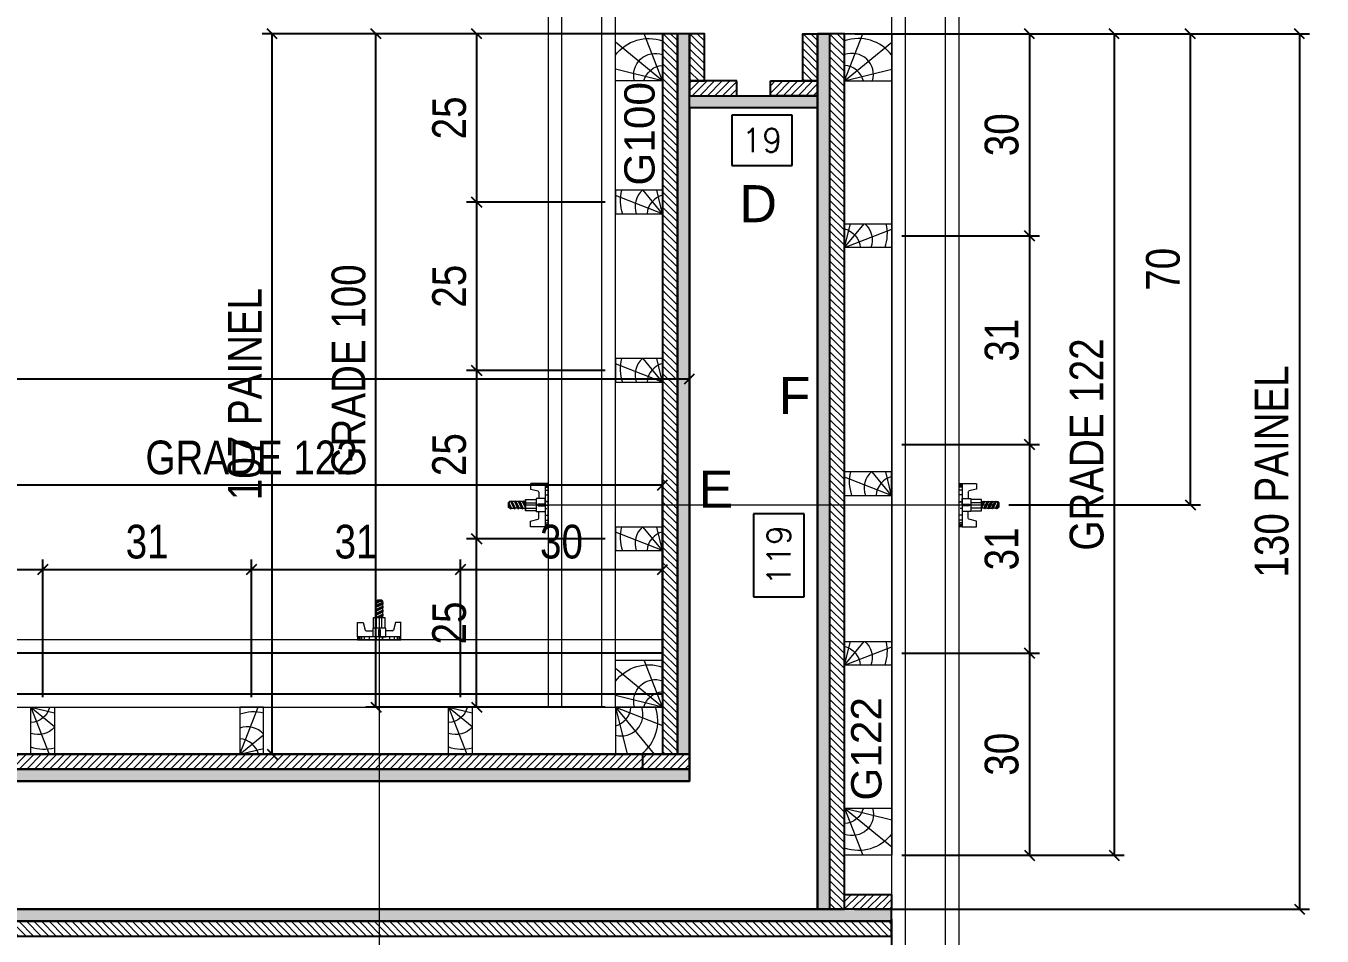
# Model space of a CAD drawing. Extents: x 28748 to 35002, y 14885 to 43501.
# Drawn here: x 34345.4 to 34730.2, y 29201.2 to 29471.5 of the extents above; entities that cross this region are included whole.
import ezdxf
from ezdxf.enums import TextEntityAlignment as Align

# ---------------------------------------------------------------- set-up
doc = ezdxf.new("R2010")
doc.units = 0
for name, color, linetype, lineweight in [('CONCRETO', 251, 'Continuous', 25), ('Hachura', 251, 'Continuous', 9), ('Madeira', 126, 'Continuous', 18), ('Perfil Metálico', 224, 'Continuous', 18), ('Texto Seção', 7, 'Continuous', 15)]:
    doc.layers.add(name, color=color, linetype=linetype, lineweight=lineweight)
for name, color, linetype in [('COTA', 241, 'Continuous'), ('MEIO_PONT', 93, 'Continuous'), ('Painéis', 200, 'Continuous'), ('SARRAFO', 251, 'Continuous'), ('TEXTO_GERAL', 7, 'Continuous')]:
    doc.layers.add(name, color=color, linetype=linetype)
doc.styles.add('ARIAL', font='arial.ttf')
doc.styles.add('COTA TECNICA 2X', font='techl___.ttf', dxfattribs={"height": 10})
doc.styles.add('ROMANS', font='romans.shx')
doc.styles.add('SANSSERIF', font='sas_____.pfb')
doc.dimstyles.new('Cota Seção interna', dxfattribs={"dimtxt": 7, "dimasz": 6, "dimexe": 0.18, "dimexo": 2, "dimgap": -4, "dimtad": 3, "dimdec": 1, "dimlfac": 0.5, "dimzin": 12, "dimdsep": 46, "dimtxsty": 'ROMANS', "dimblk": 'ARCHTICK', "dimcen": 0.09, "dimse1": 1, "dimse2": 1, "dimsd1": 1, "dimsd2": 1, "dimclrd": 180, "dimclre": 5, "dimclrt": 1, "dimadec": 0, "dimazin": 3, "dimtfac": 1, "dimtdec": 1, "dimtofl": 0, "dimtmove": 0, "dimatfit": 3, "dimldrblk": 'ARCHTICK', "dimfxl": 1, "dimtolj": 1, "dimtzin": 0, "dimarcsym": 0})
doc.dimstyles.new('SECAO PILAR', dxfattribs={"dimtxt": 10, "dimasz": 3, "dimexe": 3, "dimexo": 3, "dimgap": 3, "dimtad": 1, "dimdec": 1, "dimlfac": 0.5, "dimzin": 12, "dimdsep": 46, "dimtxsty": 'COTA TECNICA 2X', "dimblk1": 'OBLIQUE', "dimblk2": 'OBLIQUE', "dimsah": 1, "dimcen": 0.9, "dimclrd": 256, "dimclre": 256, "dimclrt": 256, "dimadec": 1, "dimazin": 3, "dimtfac": 1, "dimtdec": 1, "dimtmove": 0, "dimatfit": 3, "dimfxl": 1, "dimtolj": 1, "dimtzin": 12, "dimarcsym": 0})
pattern_1 = [(315, (58114.6345, 20020.7115), (1.12253202, 1.12253202), [])]
pattern_2 = [(45, (44356.7782, 52054.4715), (-1.12253202, 1.12253202), [])]
pattern_3 = [(315, (58122.6345, 20049.7115), (1.12253202, 1.12253202), [])]

# ---------------------------------------------------------------- blocks, each defined once
blk = doc.blocks.new('*D998')
at = {"layer": 'COTA', "color": 180, "lineweight": -2, "transparency": 16777216}
for p, q in [((34572.93, 29445.05), (34554.93, 29445.05)), ((34554.93, 29445.05), (34554.93, 29430.05)), ((34572.93, 29430.05), (34572.93, 29445.05)), ((34554.93, 29430.05), (34572.93, 29430.05))]:
    blk.add_line(p, q, dxfattribs=at)
at = {"layer": 'Defpoints', "color": 0, "transparency": 16777216}
for p in [(34542.41, 29447.19), (34580.41, 29447.19), (34580.41, 29426.05)]:
    blk.add_point(p, dxfattribs=at)
at = {"layer": 'COTA', "color": 1, "transparency": 16777216, "insert": (34563.93, 29437.55), "char_height": 7, "attachment_point": 5, "style": 'ROMANS'}
blk.add_mtext('\\A1;19', dxfattribs=at)
blk = doc.blocks.new('_ArchTick')
at = {"color": 0, "linetype": 'ByBlock', "const_width": 0.15}
blk.add_lwpolyline([(-0.5, -0.5), (0.5, 0.5)], dxfattribs=at)
blk = doc.blocks.new('*D1829')
at = {"layer": 'COTA', "color": 180, "lineweight": -2, "transparency": 16777216}
for p, q in [((34255.41, 29243.36), (34229.41, 29243.36)), ((34229.41, 29243.36), (34229.41, 29228.36)), ((34255.41, 29228.36), (34255.41, 29243.36)), ((34229.41, 29228.36), (34255.41, 29228.36))]:
    blk.add_line(p, q, dxfattribs=at)
at = {"layer": 'Defpoints', "color": 0, "transparency": 16777216}
for p in [(33904.41, 29224.36), (33904.41, 29209.19), (34580.41, 29209.19)]:
    blk.add_point(p, dxfattribs=at)
at = {"layer": 'COTA', "color": 1, "transparency": 16777216, "insert": (34242.41, 29235.86), "char_height": 7, "attachment_point": 5, "style": 'ROMANS'}
blk.add_mtext('\\A1;338', dxfattribs=at)
blk = doc.blocks.new('_Oblique')
at = {"color": 0, "linetype": 'ByBlock', "lineweight": -2}
blk.add_line((-0.5, -0.5), (0.5, 0.5), dxfattribs=at)
blk = doc.blocks.new('*D1830')
at = {"layer": 'COTA', "lineweight": -2, "transparency": 16777216}
for p, q in [((33882.41, 29258.19), (33882.41, 29369.68)), ((34542.41, 29258.19), (34542.41, 29369.68)), ((33882.41, 29366.68), (34542.41, 29366.68))]:
    blk.add_line(p, q, dxfattribs=at)
at = {"layer": 'Defpoints', "color": 0, "transparency": 16777216}
for p in [(34542.41, 29366.68), (33882.41, 29255.19), (34542.41, 29255.19)]:
    blk.add_point(p, dxfattribs=at)
at = {"layer": 'COTA', "lineweight": -2, "transparency": 16777216, "xscale": 3, "yscale": 3, "zscale": 3, "rotation": 180}
blk.add_blockref('_Oblique', (33882.41, 29366.68), dxfattribs=at)
at = {"layer": 'COTA', "lineweight": -2, "transparency": 16777216, "xscale": 3, "yscale": 3, "zscale": 3}
blk.add_blockref('_Oblique', (34542.41, 29366.68), dxfattribs=at)
at = {"layer": 'COTA', "transparency": 16777216, "insert": (34131.41, 29374.9), "char_height": 10, "attachment_point": 5, "style": 'COTA TECNICA 2X'}
blk.add_mtext('\\A1;330 PAINEL', dxfattribs=at)
blk = doc.blocks.new('*D1831')
at = {"layer": 'COTA', "lineweight": -2, "transparency": 16777216}
for p, q in [((34591.46, 29469.19), (34726.49, 29469.19)), ((34723.49, 29469.19), (34723.49, 29209.19)), ((34591.41, 29209.19), (34726.49, 29209.19))]:
    blk.add_line(p, q, dxfattribs=at)
at = {"layer": 'Defpoints', "color": 0, "transparency": 16777216}
for p in [(34588.46, 29469.19), (34588.41, 29209.19), (34723.49, 29209.19)]:
    blk.add_point(p, dxfattribs=at)
at = {"layer": 'COTA', "lineweight": -2, "transparency": 16777216, "xscale": 3, "yscale": 3, "zscale": 3}
for p, rotation in [((34723.49, 29469.19), 90), ((34723.49, 29209.19), 270)]:
    blk.add_blockref('_Oblique', p, dxfattribs=dict(at, rotation=rotation))
at = {"layer": 'COTA', "transparency": 16777216, "insert": (34715.27, 29339.19), "char_height": 10, "attachment_point": 5, "rotation": 90, "style": 'COTA TECNICA 2X'}
blk.add_mtext('\\A1;130 PAINEL', dxfattribs=at)
blk = doc.blocks.new('*D1832')
at = {"layer": 'COTA', "lineweight": -2, "transparency": 16777216}
for p, q in [((34539.41, 29469.19), (34415.54, 29469.19)), ((34418.54, 29255.19), (34418.54, 29469.19)), ((34539.41, 29255.19), (34415.54, 29255.19))]:
    blk.add_line(p, q, dxfattribs=at)
at = {"layer": 'Defpoints', "color": 0, "transparency": 16777216}
for p in [(34418.54, 29469.19), (34542.41, 29469.19), (34542.41, 29255.19)]:
    blk.add_point(p, dxfattribs=at)
at = {"layer": 'COTA', "lineweight": -2, "transparency": 16777216, "xscale": 3, "yscale": 3, "zscale": 3}
for p, rotation in [((34418.54, 29469.19), 90), ((34418.54, 29255.19), 270)]:
    blk.add_blockref('_Oblique', p, dxfattribs=dict(at, rotation=rotation))
at = {"layer": 'COTA', "transparency": 16777216, "insert": (34410.44, 29362.19), "char_height": 10, "attachment_point": 5, "rotation": 90, "style": 'COTA TECNICA 2X'}
blk.add_mtext('\\A1;107 PAINEL', dxfattribs=at)
blk = doc.blocks.new('PONTALETE')
at = {"layer": 'Madeira'}
for q in [(2.71, 7), (7, 5.76), (7, 1.74)]:
    blk.add_line((0, 0), q, dxfattribs=at)
blk.add_lwpolyline([(0, 0), (7, 0), (7, 7), (0, 7)], close=True, dxfattribs=at)
for centre, radius, start, end in [((2.04, 0.06), 6.23, 37.2818, 109.0913), ((1.09, 0.9), 3.19, 343.603, 109.9847), ((-0.21, -0.78), 3.09, 14.6322, 86.0383)]:
    blk.add_arc(centre, radius, start, end, dxfattribs=at)
blk = doc.blocks.new('MEIO PONTALETE')
at = {"layer": 'Madeira'}
for q in [(2.71, 7), (3.5, 2.88), (3.5, 0.87)]:
    blk.add_line((0, 0), q, dxfattribs=at)
blk.add_lwpolyline([(0, 0), (3.5, 0), (3.5, 7), (0, 7)], close=True, dxfattribs=at)
for centre, radius, start, end in [((2.04, 0.06), 6.23, 76.4499, 109.0913), ((1.09, 0.9), 3.19, 40.9063, 109.9847), ((-0.21, -0.78), 3.09, 14.6322, 86.0383)]:
    blk.add_arc(centre, radius, start, end, dxfattribs=at)
blk = doc.blocks.new('*D999')
at = {"layer": 'COTA', "lineweight": -2, "transparency": 16777216}
for p, q in [((34290.41, 29272.19), (34290.41, 29313.06)), ((34350.41, 29272.19), (34350.41, 29313.06)), ((34290.41, 29310.06), (34350.41, 29310.06))]:
    blk.add_line(p, q, dxfattribs=at)
at = {"layer": 'Defpoints', "color": 0, "transparency": 16777216}
for p in [(34350.41, 29310.06), (34290.41, 29269.19), (34350.41, 29269.19)]:
    blk.add_point(p, dxfattribs=at)
at = {"layer": 'COTA', "lineweight": -2, "transparency": 16777216, "xscale": 3, "yscale": 3, "zscale": 3, "rotation": 180}
blk.add_blockref('_Oblique', (34290.41, 29310.06), dxfattribs=at)
at = {"layer": 'COTA', "lineweight": -2, "transparency": 16777216, "xscale": 3, "yscale": 3, "zscale": 3}
blk.add_blockref('_Oblique', (34350.41, 29310.06), dxfattribs=at)
at = {"layer": 'COTA', "transparency": 16777216, "insert": (34320.41, 29318.28), "char_height": 10, "attachment_point": 5, "style": 'COTA TECNICA 2X'}
blk.add_mtext('\\A1;30', dxfattribs=at)
blk = doc.blocks.new('*D1000')
at = {"layer": 'COTA', "lineweight": -2, "transparency": 16777216}
for p, q in [((34350.41, 29272.19), (34350.41, 29313.06)), ((34412.41, 29272.19), (34412.41, 29313.06)), ((34350.41, 29310.06), (34412.41, 29310.06))]:
    blk.add_line(p, q, dxfattribs=at)
at = {"layer": 'Defpoints', "color": 0, "transparency": 16777216}
for p in [(34412.41, 29310.06), (34350.41, 29269.19), (34412.41, 29269.19)]:
    blk.add_point(p, dxfattribs=at)
at = {"layer": 'COTA', "lineweight": -2, "transparency": 16777216, "xscale": 3, "yscale": 3, "zscale": 3, "rotation": 180}
blk.add_blockref('_Oblique', (34350.41, 29310.06), dxfattribs=at)
at = {"layer": 'COTA', "lineweight": -2, "transparency": 16777216, "xscale": 3, "yscale": 3, "zscale": 3}
blk.add_blockref('_Oblique', (34412.41, 29310.06), dxfattribs=at)
at = {"layer": 'COTA', "transparency": 16777216, "insert": (34381.41, 29318.28), "char_height": 10, "attachment_point": 5, "style": 'COTA TECNICA 2X'}
blk.add_mtext('\\A1;31', dxfattribs=at)
blk = doc.blocks.new('*D1001')
at = {"layer": 'COTA', "lineweight": -2, "transparency": 16777216}
for p, q in [((34412.41, 29272.19), (34412.41, 29313.06)), ((34474.41, 29272.19), (34474.41, 29313.06)), ((34412.41, 29310.06), (34474.41, 29310.06))]:
    blk.add_line(p, q, dxfattribs=at)
at = {"layer": 'Defpoints', "color": 0, "transparency": 16777216}
for p in [(34474.41, 29310.06), (34412.41, 29269.19), (34474.41, 29269.19)]:
    blk.add_point(p, dxfattribs=at)
at = {"layer": 'COTA', "lineweight": -2, "transparency": 16777216, "xscale": 3, "yscale": 3, "zscale": 3, "rotation": 180}
blk.add_blockref('_Oblique', (34412.41, 29310.06), dxfattribs=at)
at = {"layer": 'COTA', "lineweight": -2, "transparency": 16777216, "xscale": 3, "yscale": 3, "zscale": 3}
blk.add_blockref('_Oblique', (34474.41, 29310.06), dxfattribs=at)
at = {"layer": 'COTA', "transparency": 16777216, "insert": (34443.41, 29318.28), "char_height": 10, "attachment_point": 5, "style": 'COTA TECNICA 2X'}
blk.add_mtext('\\A1;31', dxfattribs=at)
blk = doc.blocks.new('*D1002')
at = {"layer": 'COTA', "lineweight": -2, "transparency": 16777216}
for p, q in [((34474.41, 29272.19), (34474.41, 29313.06)), ((34534.41, 29272.19), (34534.41, 29313.06)), ((34474.41, 29310.06), (34534.41, 29310.06))]:
    blk.add_line(p, q, dxfattribs=at)
at = {"layer": 'Defpoints', "color": 0, "transparency": 16777216}
for p in [(34534.41, 29310.06), (34474.41, 29269.19), (34534.41, 29269.19)]:
    blk.add_point(p, dxfattribs=at)
at = {"layer": 'COTA', "lineweight": -2, "transparency": 16777216, "xscale": 3, "yscale": 3, "zscale": 3, "rotation": 180}
blk.add_blockref('_Oblique', (34474.41, 29310.06), dxfattribs=at)
at = {"layer": 'COTA', "lineweight": -2, "transparency": 16777216, "xscale": 3, "yscale": 3, "zscale": 3}
blk.add_blockref('_Oblique', (34534.41, 29310.06), dxfattribs=at)
at = {"layer": 'COTA', "transparency": 16777216, "insert": (34504.41, 29318.28), "char_height": 10, "attachment_point": 5, "style": 'COTA TECNICA 2X'}
blk.add_mtext('\\A1;30', dxfattribs=at)
blk = doc.blocks.new('*D1003')
at = {"layer": 'COTA', "lineweight": -2, "transparency": 16777216}
for p, q in [((34290.41, 29272.19), (34290.41, 29338.18)), ((34290.41, 29335.18), (34534.41, 29335.18)), ((34534.41, 29272.19), (34534.41, 29338.18))]:
    blk.add_line(p, q, dxfattribs=at)
at = {"layer": 'Defpoints', "color": 0, "transparency": 16777216}
for p in [(34534.41, 29335.18), (34290.41, 29269.19), (34534.41, 29269.19)]:
    blk.add_point(p, dxfattribs=at)
at = {"layer": 'COTA', "lineweight": -2, "transparency": 16777216, "xscale": 3, "yscale": 3, "zscale": 3, "rotation": 180}
blk.add_blockref('_Oblique', (34290.41, 29335.18), dxfattribs=at)
at = {"layer": 'COTA', "lineweight": -2, "transparency": 16777216, "xscale": 3, "yscale": 3, "zscale": 3}
blk.add_blockref('_Oblique', (34534.41, 29335.18), dxfattribs=at)
at = {"layer": 'COTA', "transparency": 16777216, "insert": (34412.41, 29343.28), "char_height": 10, "attachment_point": 5, "style": 'COTA TECNICA 2X'}
blk.add_mtext('\\A1;GRADE 122', dxfattribs=at)
blk = doc.blocks.new('*D1004')
at = {"layer": 'COTA', "lineweight": -2, "transparency": 16777216}
for p, q in [((34605.46, 29469.19), (34646.33, 29469.19)), ((34643.33, 29469.19), (34643.33, 29409.19)), ((34605.46, 29409.19), (34646.33, 29409.19))]:
    blk.add_line(p, q, dxfattribs=at)
at = {"layer": 'Defpoints', "color": 0, "transparency": 16777216}
for p in [(34602.46, 29469.19), (34602.46, 29409.19), (34643.33, 29409.19)]:
    blk.add_point(p, dxfattribs=at)
at = {"layer": 'COTA', "lineweight": -2, "transparency": 16777216, "xscale": 3, "yscale": 3, "zscale": 3}
for p, rotation in [((34643.33, 29469.19), 90), ((34643.33, 29409.19), 270)]:
    blk.add_blockref('_Oblique', p, dxfattribs=dict(at, rotation=rotation))
at = {"layer": 'COTA', "transparency": 16777216, "insert": (34635.11, 29439.19), "char_height": 10, "attachment_point": 5, "rotation": 90, "style": 'COTA TECNICA 2X'}
blk.add_mtext('\\A1;30', dxfattribs=at)
blk = doc.blocks.new('*D1005')
at = {"layer": 'COTA', "lineweight": -2, "transparency": 16777216}
for p, q in [((34605.46, 29409.19), (34646.33, 29409.19)), ((34643.33, 29409.19), (34643.33, 29347.19)), ((34605.46, 29347.19), (34646.33, 29347.19))]:
    blk.add_line(p, q, dxfattribs=at)
at = {"layer": 'Defpoints', "color": 0, "transparency": 16777216}
for p in [(34602.46, 29409.19), (34602.46, 29347.19), (34643.33, 29347.19)]:
    blk.add_point(p, dxfattribs=at)
at = {"layer": 'COTA', "lineweight": -2, "transparency": 16777216, "xscale": 3, "yscale": 3, "zscale": 3}
for p, rotation in [((34643.33, 29409.19), 90), ((34643.33, 29347.19), 270)]:
    blk.add_blockref('_Oblique', p, dxfattribs=dict(at, rotation=rotation))
at = {"layer": 'COTA', "transparency": 16777216, "insert": (34635.11, 29378.19), "char_height": 10, "attachment_point": 5, "rotation": 90, "style": 'COTA TECNICA 2X'}
blk.add_mtext('\\A1;31', dxfattribs=at)
blk = doc.blocks.new('*D1006')
at = {"layer": 'COTA', "lineweight": -2, "transparency": 16777216}
for p, q in [((34605.46, 29347.19), (34646.33, 29347.19)), ((34643.33, 29347.19), (34643.33, 29285.19)), ((34605.46, 29285.19), (34646.33, 29285.19))]:
    blk.add_line(p, q, dxfattribs=at)
at = {"layer": 'Defpoints', "color": 0, "transparency": 16777216}
for p in [(34602.46, 29347.19), (34602.46, 29285.19), (34643.33, 29285.19)]:
    blk.add_point(p, dxfattribs=at)
at = {"layer": 'COTA', "lineweight": -2, "transparency": 16777216, "xscale": 3, "yscale": 3, "zscale": 3}
for p, rotation in [((34643.33, 29347.19), 90), ((34643.33, 29285.19), 270)]:
    blk.add_blockref('_Oblique', p, dxfattribs=dict(at, rotation=rotation))
at = {"layer": 'COTA', "transparency": 16777216, "insert": (34635.11, 29316.19), "char_height": 10, "attachment_point": 5, "rotation": 90, "style": 'COTA TECNICA 2X'}
blk.add_mtext('\\A1;31', dxfattribs=at)
blk = doc.blocks.new('*D1007')
at = {"layer": 'COTA', "lineweight": -2, "transparency": 16777216}
for p, q in [((34605.46, 29285.19), (34646.33, 29285.19)), ((34643.33, 29285.19), (34643.33, 29225.19)), ((34605.46, 29225.19), (34646.33, 29225.19))]:
    blk.add_line(p, q, dxfattribs=at)
at = {"layer": 'Defpoints', "color": 0, "transparency": 16777216}
for p in [(34602.46, 29285.19), (34602.46, 29225.19), (34643.33, 29225.19)]:
    blk.add_point(p, dxfattribs=at)
at = {"layer": 'COTA', "lineweight": -2, "transparency": 16777216, "xscale": 3, "yscale": 3, "zscale": 3}
for p, rotation in [((34643.33, 29285.19), 90), ((34643.33, 29225.19), 270)]:
    blk.add_blockref('_Oblique', p, dxfattribs=dict(at, rotation=rotation))
at = {"layer": 'COTA', "transparency": 16777216, "insert": (34635.11, 29255.19), "char_height": 10, "attachment_point": 5, "rotation": 90, "style": 'COTA TECNICA 2X'}
blk.add_mtext('\\A1;30', dxfattribs=at)
blk = doc.blocks.new('*D1008')
at = {"layer": 'COTA', "lineweight": -2, "transparency": 16777216}
for p, q in [((34605.46, 29469.19), (34671.45, 29469.19)), ((34668.45, 29469.19), (34668.45, 29225.19)), ((34605.46, 29225.19), (34671.45, 29225.19))]:
    blk.add_line(p, q, dxfattribs=at)
at = {"layer": 'Defpoints', "color": 0, "transparency": 16777216}
for p in [(34602.46, 29469.19), (34602.46, 29225.19), (34668.45, 29225.19)]:
    blk.add_point(p, dxfattribs=at)
at = {"layer": 'COTA', "lineweight": -2, "transparency": 16777216, "xscale": 3, "yscale": 3, "zscale": 3}
for p, rotation in [((34668.45, 29469.19), 90), ((34668.45, 29225.19), 270)]:
    blk.add_blockref('_Oblique', p, dxfattribs=dict(at, rotation=rotation))
at = {"layer": 'COTA', "transparency": 16777216, "insert": (34660.35, 29347.19), "char_height": 10, "attachment_point": 5, "rotation": 90, "style": 'COTA TECNICA 2X'}
blk.add_mtext('\\A1;GRADE 122', dxfattribs=at)
blk = doc.blocks.new('*D1838')
at = {"layer": 'COTA', "linetype": 'ByBlock', "lineweight": -2, "transparency": 16777216}
for p, q in [((34517.41, 29469.19), (34476.21, 29469.19)), ((34479.21, 29469.19), (34479.21, 29419.19)), ((34517.41, 29419.19), (34476.21, 29419.19))]:
    blk.add_line(p, q, dxfattribs=at)
at = {"layer": 'Defpoints', "color": 0, "linetype": 'ByBlock', "transparency": 16777216}
for p in [(34520.41, 29469.19), (34479.21, 29419.19), (34520.41, 29419.19)]:
    blk.add_point(p, dxfattribs=at)
at = {"layer": 'COTA', "linetype": 'ByBlock', "lineweight": -2, "transparency": 16777216, "xscale": 3, "yscale": 3, "zscale": 3}
for p, rotation in [((34479.21, 29469.19), 90), ((34479.21, 29419.19), 270)]:
    blk.add_blockref('_Oblique', p, dxfattribs=dict(at, rotation=rotation))
at = {"layer": 'COTA', "linetype": 'ByBlock', "transparency": 16777216, "insert": (34471.1, 29444.19), "char_height": 10, "attachment_point": 5, "rotation": 90, "style": 'COTA TECNICA 2X'}
blk.add_mtext('\\A1;25', dxfattribs=at)
blk = doc.blocks.new('*D1839')
at = {"layer": 'COTA', "linetype": 'ByBlock', "lineweight": -2, "transparency": 16777216}
for p, q in [((34517.41, 29419.19), (34476.21, 29419.19)), ((34479.21, 29419.19), (34479.21, 29369.19)), ((34517.41, 29369.19), (34476.21, 29369.19))]:
    blk.add_line(p, q, dxfattribs=at)
at = {"layer": 'Defpoints', "color": 0, "linetype": 'ByBlock', "transparency": 16777216}
for p in [(34520.41, 29419.19), (34479.21, 29369.19), (34520.41, 29369.19)]:
    blk.add_point(p, dxfattribs=at)
at = {"layer": 'COTA', "linetype": 'ByBlock', "lineweight": -2, "transparency": 16777216, "xscale": 3, "yscale": 3, "zscale": 3}
for p, rotation in [((34479.21, 29419.19), 90), ((34479.21, 29369.19), 270)]:
    blk.add_blockref('_Oblique', p, dxfattribs=dict(at, rotation=rotation))
at = {"layer": 'COTA', "linetype": 'ByBlock', "transparency": 16777216, "insert": (34471.1, 29394.19), "char_height": 10, "attachment_point": 5, "rotation": 90, "style": 'COTA TECNICA 2X'}
blk.add_mtext('\\A1;25', dxfattribs=at)
blk = doc.blocks.new('*D1840')
at = {"layer": 'COTA', "linetype": 'ByBlock', "lineweight": -2, "transparency": 16777216}
for p, q in [((34517.41, 29369.19), (34476.21, 29369.19)), ((34479.21, 29369.19), (34479.21, 29319.19)), ((34517.41, 29319.19), (34476.21, 29319.19))]:
    blk.add_line(p, q, dxfattribs=at)
at = {"layer": 'Defpoints', "color": 0, "linetype": 'ByBlock', "transparency": 16777216}
for p in [(34520.41, 29369.19), (34479.21, 29319.19), (34520.41, 29319.19)]:
    blk.add_point(p, dxfattribs=at)
at = {"layer": 'COTA', "linetype": 'ByBlock', "lineweight": -2, "transparency": 16777216, "xscale": 3, "yscale": 3, "zscale": 3}
for p, rotation in [((34479.21, 29369.19), 90), ((34479.21, 29319.19), 270)]:
    blk.add_blockref('_Oblique', p, dxfattribs=dict(at, rotation=rotation))
at = {"layer": 'COTA', "linetype": 'ByBlock', "transparency": 16777216, "insert": (34471.1, 29344.19), "char_height": 10, "attachment_point": 5, "rotation": 90, "style": 'COTA TECNICA 2X'}
blk.add_mtext('\\A1;25', dxfattribs=at)
blk = doc.blocks.new('*D1841')
at = {"layer": 'COTA', "linetype": 'ByBlock', "lineweight": -2, "transparency": 16777216}
for p, q in [((34517.41, 29319.19), (34476.21, 29319.19)), ((34479.21, 29269.19), (34479.21, 29319.19)), ((34517.41, 29269.19), (34476.21, 29269.19))]:
    blk.add_line(p, q, dxfattribs=at)
at = {"layer": 'Defpoints', "color": 0, "linetype": 'ByBlock', "transparency": 16777216}
for p in [(34479.21, 29319.19), (34520.41, 29319.19), (34520.41, 29269.19)]:
    blk.add_point(p, dxfattribs=at)
at = {"layer": 'COTA', "linetype": 'ByBlock', "lineweight": -2, "transparency": 16777216, "xscale": 3, "yscale": 3, "zscale": 3}
for p, rotation in [((34479.21, 29319.19), 90), ((34479.21, 29269.19), 270)]:
    blk.add_blockref('_Oblique', p, dxfattribs=dict(at, rotation=rotation))
at = {"layer": 'COTA', "linetype": 'ByBlock', "transparency": 16777216, "insert": (34471.1, 29294.19), "char_height": 10, "attachment_point": 5, "rotation": 90, "style": 'COTA TECNICA 2X'}
blk.add_mtext('\\A1;25', dxfattribs=at)
blk = doc.blocks.new('C')
at = {"layer": 'Hachura', "color": 0}
for p, q in [((0, 3.22), (0, -3.22)), ((0.45, 3.22), (0, 3.22)), ((0.46, 3.16), (0, 3.16)), ((0.46, 3.05), (0, 3.05)), ((0.46, 2.88), (0, 2.88)), ((0, 2.75), (0, -1.16)), ((0.46, 2.65), (0, 2.65)), ((0.46, 2.23), (0, 2.23)), ((0.45, -3.23), (0.45, 3.22)), ((0.45, 3.22), (2.58, 3.22)), ((1.35, 1.94), (1.35, 0.96)), ((2.58, 2.39), (1.47, 2.09)), ((2.58, 3.22), (2.58, 2.39)), ((0.46, 1.51), (0, 1.51)), ((0.39, 0.49), (0.17, 0.49)), ((1.74, 0.97), (0.45, 0.97)), ((1.45, 0.1), (0.45, 0.1)), ((1.74, -0.97), (1.74, 0.97)), ((1.74, 0.97), (1.74, 0.84)), ((1.74, 0.97), (1.74, 0.84)), ((1.74, 0.84), (3.35, 0.84)), ((3.35, 0.45), (1.74, 0.45)), ((3.32, 0.84), (3.32, -0.84)), ((3.35, 0.84), (3.35, -0.84)), ((3.68, 0.45), (3.35, 0.45)), ((3.84, -0.52), (3.35, 0.45)), ((3.35, 0.06), (3.67, -0.57)), ((3.68, 0.45), (4.16, -0.52)), ((3.72, 0.5), (4.25, -0.57)), ((4.37, -0.55), (3.83, 0.53)), ((4.15, 0.45), (3.93, 0.45)), ((4.42, -0.52), (3.93, 0.45)), ((4.15, 0.45), (4.26, 0.45)), ((4.26, 0.45), (4.74, -0.52)), ((4.3, 0.5), (4.83, -0.57)), ((4.95, -0.55), (4.41, 0.53)), ((4.51, 0.45), (4.84, 0.45)), ((5, -0.52), (4.51, 0.45)), ((4.84, 0.45), (5.32, -0.52)), ((4.88, 0.5), (5.41, -0.57)), ((5.53, -0.55), (4.99, 0.53)), ((5.58, -0.52), (5.09, 0.45)), ((5.42, 0.45), (5.09, 0.45)), ((5.58, -0.52), (5.09, 0.45)), ((5.42, 0.45), (5.74, -0.19)), ((5.46, 0.5), (5.74, -0.07)), ((5.74, 0.19), (5.57, 0.53)), ((5.74, 0.32), (5.68, 0.45)), ((5.68, 0.45), (5.74, 0.45)), ((5.74, 0.45), (5.9, 0.29)), ((5.74, 0.45), (5.74, -0.52)), ((5.9, -0.36), (5.9, 0.29)), ((0.45, 0), (0, 0)), ((0.46, -1.52), (0, -1.52)), ((0.08, -0.48), (0.29, -0.48)), ((0.29, -0.48), (0.4, -0.48)), ((0.45, 0), (0.45, -0.97)), ((0.45, -0.16), (1.45, -0.16)), ((0.45, -0.65), (0.45, -0.32)), ((0.45, -3.23), (0.45, -0.65)), ((0.45, -0.97), (1.74, -0.97)), ((1.35, -1.94), (1.35, -0.97)), ((3.35, -0.32), (1.74, -0.32)), ((3.35, -0.84), (1.74, -0.84)), ((3.35, -0.07), (3.58, -0.52)), ((3.35, -0.52), (3.58, -0.52)), ((3.84, -0.52), (4.16, -0.52)), ((4.42, -0.52), (4.74, -0.52)), ((4.63, -0.52), (4.74, -0.52)), ((5, -0.52), (5.32, -0.52)), ((5.58, -0.52), (5.74, -0.52)), ((5.74, -0.52), (5.9, -0.36)), ((5.74, -0.52), (5.74, -0.52)), ((0.46, -2.23), (0, -2.23)), ((0.46, -2.65), (0, -2.65)), ((0.46, -2.88), (0, -2.88)), ((0.46, -3.05), (0, -3.05)), ((0.46, -3.16), (0, -3.16)), ((0, -3.22), (2.57, -3.22)), ((2.58, -2.39), (1.47, -2.1)), ((2.58, -3.23), (2.58, -2.39))]:
    blk.add_line(p, q, dxfattribs=at)
for centre, radius, start, end in [((1.52, 1.94), 0.161, 104.7436, 180), ((1.44, -0.03), 0.129, 272.695, 87.305), ((3.81, 0.39), 0.143, 25.5688, 154.4312), ((4.39, 0.39), 0.143, 25.5688, 154.4312), ((4.97, 0.39), 0.143, 25.5688, 154.4312), ((5.55, 0.39), 0.143, 25.5688, 154.4312), ((0.17, -0.37), 0.174, 221.744, 317.8592), ((3.71, -0.4), 0.174, 222.1408, 318.256), ((4.29, -0.4), 0.174, 222.1408, 318.256), ((4.87, -0.4), 0.174, 222.1408, 318.256), ((5.45, -0.4), 0.174, 222.1408, 318.256), ((5.61, -0.4), 0.174, 317.8592, 318.256), ((1.52, -1.94), 0.161, 180, 255.2564)]:
    blk.add_arc(centre, radius, start, end, dxfattribs=at)
blk = doc.blocks.new('*D1020')
at = {"layer": 'COTA', "lineweight": -2, "transparency": 16777216}
for p, q in [((34517.41, 29469.19), (34446.33, 29469.19)), ((34449.33, 29269.19), (34449.33, 29469.19)), ((34517.41, 29269.19), (34446.33, 29269.19))]:
    blk.add_line(p, q, dxfattribs=at)
at = {"layer": 'Defpoints', "color": 0, "transparency": 16777216}
for p in [(34449.33, 29469.19), (34520.41, 29469.19), (34520.41, 29269.19)]:
    blk.add_point(p, dxfattribs=at)
at = {"layer": 'COTA', "lineweight": -2, "transparency": 16777216, "xscale": 3, "yscale": 3, "zscale": 3}
for p, rotation in [((34449.33, 29469.19), 90), ((34449.33, 29269.19), 270)]:
    blk.add_blockref('_Oblique', p, dxfattribs=dict(at, rotation=rotation))
at = {"layer": 'COTA', "transparency": 16777216, "insert": (34441.23, 29369.19), "char_height": 10, "attachment_point": 5, "rotation": 90, "style": 'COTA TECNICA 2X'}
blk.add_mtext('\\A1;GRADE 100', dxfattribs=at)
blk = doc.blocks.new('*D1854')
at = {"layer": 'COTA', "linetype": 'ByBlock', "lineweight": -2, "transparency": 16777216}
for p, q in [((33882.41, 29206.19), (33882.41, 29033.4)), ((34602.41, 29206.19), (34602.41, 29033.4)), ((33882.41, 29036.4), (34602.41, 29036.4))]:
    blk.add_line(p, q, dxfattribs=at)
at = {"layer": 'Defpoints', "color": 0, "linetype": 'ByBlock', "transparency": 16777216}
for p in [(33882.41, 29209.19), (34602.41, 29209.19), (34602.41, 29036.4)]:
    blk.add_point(p, dxfattribs=at)
at = {"layer": 'COTA', "linetype": 'ByBlock', "lineweight": -2, "transparency": 16777216, "xscale": 3, "yscale": 3, "zscale": 3, "rotation": 180}
blk.add_blockref('_Oblique', (33882.41, 29036.4), dxfattribs=at)
at = {"layer": 'COTA', "linetype": 'ByBlock', "lineweight": -2, "transparency": 16777216, "xscale": 3, "yscale": 3, "zscale": 3}
blk.add_blockref('_Oblique', (34602.41, 29036.4), dxfattribs=at)
at = {"layer": 'COTA', "linetype": 'ByBlock', "transparency": 16777216, "insert": (34242.41, 29044.62), "char_height": 10, "attachment_point": 5, "style": 'COTA TECNICA 2X'}
blk.add_mtext('\\A1;360 PAINEL', dxfattribs=at)
blk = doc.blocks.new('*D1855')
at = {"layer": 'COTA', "lineweight": -2, "transparency": 16777216}
for p, q in [((34605.41, 29469.19), (34694.09, 29469.19)), ((34691.09, 29329.25), (34691.09, 29469.19)), ((34637.21, 29329.25), (34694.09, 29329.25))]:
    blk.add_line(p, q, dxfattribs=at)
at = {"layer": 'Defpoints', "color": 0, "transparency": 16777216}
for p in [(34602.41, 29469.19), (34691.09, 29469.19), (34634.21, 29329.25)]:
    blk.add_point(p, dxfattribs=at)
at = {"layer": 'COTA', "lineweight": -2, "transparency": 16777216, "xscale": 3, "yscale": 3, "zscale": 3}
for p, rotation in [((34691.09, 29469.19), 90), ((34691.09, 29329.25), 270)]:
    blk.add_blockref('_Oblique', p, dxfattribs=dict(at, rotation=rotation))
at = {"layer": 'COTA', "transparency": 16777216, "insert": (34682.99, 29399.22), "char_height": 10, "attachment_point": 5, "rotation": 90, "style": 'COTA TECNICA 2X'}
blk.add_mtext('\\A1;70', dxfattribs=at)
blk = doc.blocks.new('*D932')
at = {"layer": 'COTA', "color": 180, "lineweight": -2, "transparency": 16777216}
for p, q in [((34576.41, 29326.62), (34561.41, 29326.62)), ((34561.41, 29326.62), (34561.41, 29301.95)), ((34576.41, 29301.95), (34576.41, 29326.62)), ((34561.41, 29301.95), (34576.41, 29301.95))]:
    blk.add_line(p, q, dxfattribs=at)
at = {"layer": 'Defpoints', "color": 0, "transparency": 16777216}
for p in [(34580.41, 29447.19), (34580.41, 29209.19), (34580.41, 29209.19)]:
    blk.add_point(p, dxfattribs=at)
at = {"layer": 'COTA', "color": 1, "transparency": 16777216, "insert": (34568.91, 29314.28), "char_height": 7, "attachment_point": 5, "rotation": 90, "style": 'ROMANS'}
blk.add_mtext('\\A1;119', dxfattribs=at)

msp = doc.modelspace()

# ---------------------------------------------------------------- hatches: boundary and pattern name
at = {"layer": 'Hachura'}
h = msp.add_hatch(dxfattribs=at)
h.set_pattern_fill('ANSI31', color=256, scale=0.5, angle=270, style=0)
h.set_pattern_definition(pattern_3)
h.paths.add_polyline_path([(34538.81, 29255.19), (34534.41, 29255.19), (34534.41, 29469.19), (34538.81, 29469.19)])
h = msp.add_hatch(color=256, dxfattribs=at)
h.dxf.hatch_style = 1
h.paths.add_polyline_path([(34542.41, 29255.19), (34542.41, 29469.19), (34538.81, 29469.19), (34538.81, 29255.19)])
h = msp.add_hatch(dxfattribs=at)
h.set_pattern_fill('ANSI31', color=256, scale=0.5, angle=270, style=0)
h.set_pattern_definition(pattern_1)
h.paths.add_polyline_path([(34546.81, 29455.19), (34542.41, 29455.19), (34542.41, 29469.19), (34546.81, 29469.19)])
h = msp.add_hatch(dxfattribs=at)
h.set_pattern_fill('ANSI31', color=256, scale=0.5, angle=270, style=0)
h.set_pattern_definition(pattern_1)
h.paths.add_polyline_path([(34576.01, 29455.19), (34580.41, 29455.19), (34580.41, 29469.19), (34576.01, 29469.19)])
h = msp.add_hatch(color=256, dxfattribs=at)
h.dxf.hatch_style = 1
h.paths.add_polyline_path([(34580.41, 29209.19), (34580.41, 29469.19), (34584.01, 29469.19), (34584.01, 29209.19)])
h = msp.add_hatch(dxfattribs=at)
h.set_pattern_fill('ANSI31', color=256, scale=0.5, angle=270, style=0)
h.set_pattern_definition(pattern_3)
h.paths.add_polyline_path([(34584.01, 29209.19), (34588.41, 29209.19), (34588.41, 29469.19), (34584.01, 29469.19)])
h = msp.add_hatch(dxfattribs=at)
h.set_pattern_fill('ANSI31', color=256, scale=0.5, angle=360, style=0)
h.set_pattern_definition(pattern_2)
h.paths.add_polyline_path([(34542.41, 29450.79), (34542.41, 29455.19), (34556.41, 29455.19), (34556.41, 29450.79)])
h = msp.add_hatch(dxfattribs=at)
h.set_pattern_fill('ANSI31', color=256, scale=0.5, angle=360, style=0)
h.set_pattern_definition(pattern_2)
h.paths.add_polyline_path([(34580.41, 29450.79), (34580.41, 29455.19), (34566.41, 29455.19), (34566.41, 29450.79)])
h = msp.add_hatch(color=256, dxfattribs=at)
h.dxf.hatch_style = 1
h.paths.add_polyline_path([(34580.41, 29450.79), (34580.41, 29447.19), (34542.41, 29447.19), (34542.41, 29450.79)])
h = msp.add_hatch(dxfattribs=at)
h.set_pattern_fill('ANSI31', color=256, scale=0.5, angle=360, style=0)
h.set_pattern_definition([(45, (44426.7782, 52254.4715), (-1.12253202, 1.12253202), [])])
h.paths.add_polyline_path([(33882.41, 29250.79), (33882.41, 29255.19), (34542.41, 29255.19), (34542.41, 29250.79)])
h = msp.add_hatch(color=256, dxfattribs=at)
h.dxf.hatch_style = 1
h.paths.add_polyline_path([(33882.41, 29247.19), (34542.41, 29247.19), (34542.41, 29250.79), (33882.41, 29250.79)])
h = msp.add_hatch(dxfattribs=at)
h.set_pattern_fill('ANSI31', color=256, scale=0.5, angle=180, style=0)
h.set_pattern_definition([(225, (25475.4745, 6612.4552), (1.12253202, -1.12253202), [])])
h.paths.add_polyline_path([(34602.41, 29209.19), (34602.41, 29213.59), (34588.41, 29213.59), (34588.41, 29209.19)])
h = msp.add_hatch(color=256, dxfattribs=at)
h.dxf.hatch_style = 1
h.paths.add_polyline_path([(34602.41, 29205.59), (34602.41, 29209.19), (33882.41, 29209.19), (33882.41, 29205.59)])
h = msp.add_hatch(dxfattribs=at)
h.set_pattern_fill('ANSI31', color=256, scale=0.5, angle=270, style=0)
h.set_pattern_definition([(315, (26661.0366, 18280.7606), (1.12253202, 1.12253202), [])])
h.paths.add_polyline_path([(33882.41, 29201.19), (33882.41, 29205.59), (34602.41, 29205.59), (34602.41, 29201.19)])

# ---------------------------------------------------------------- linework, layer by layer
at = {"layer": 'CONCRETO', "color": 2}
msp.add_lwpolyline([(34580.41, 29447.19), (34542.41, 29447.19), (34542.41, 29247.19), (33904.41, 29247.19), (33904.41, 29209.19), (34580.41, 29209.19)], close=True, dxfattribs=at)
at = {"layer": 'Hachura'}
for p, q in [((34633.19, 29329.19), (34493.39, 29329.2)), ((34450.33, 29156.36), (34450.34, 29296.16))]:
    msp.add_line(p, q, dxfattribs=at)
at = {"layer": 'Madeira'}
for points in [[(34520.41, 29469.19), (34534.41, 29469.19), (34534.41, 29269.19), (34520.41, 29269.19)], [(34602.46, 29225.19), (34588.46, 29225.19), (34588.46, 29469.19), (34602.46, 29469.19)], [(34290.41, 29255.19), (34290.41, 29269.19), (34534.41, 29269.19), (34534.41, 29255.19)]]:
    msp.add_lwpolyline(points, close=True, dxfattribs=at)
at = {"layer": 'Painéis', "linetype": 'ByBlock'}
for p, q in [((34588.41, 29209.19), (34588.41, 29212.97)), ((34580.41, 29209.19), (34588.41, 29209.19))]:
    msp.add_line(p, q, dxfattribs=at)
at = {"layer": 'Painéis'}
for points in [[(34542.41, 29255.19), (34542.41, 29469.19), (34538.81, 29469.19), (34538.81, 29255.19)], [(34580.41, 29209.19), (34580.41, 29469.19), (34584.01, 29469.19), (34584.01, 29209.19)], [(34580.41, 29450.79), (34580.41, 29447.19), (34542.41, 29447.19), (34542.41, 29450.79)], [(33882.41, 29247.19), (34542.41, 29247.19), (34542.41, 29250.79), (33882.41, 29250.79)], [(34602.41, 29205.59), (34602.41, 29209.19), (33882.41, 29209.19), (33882.41, 29205.59)]]:
    msp.add_lwpolyline(points, close=True, dxfattribs=at)
at = {"layer": 'Perfil Metálico'}
for points in [[(34500.41, 29269.19), (34520.41, 29269.19), (34520.41, 29493.56), (34500.41, 29493.56)], [(34516.41, 29493.56), (34504.41, 29493.56), (34504.41, 29269.19), (34516.41, 29269.19)], [(34602.41, 29161.28), (34622.41, 29161.28), (34622.41, 29493.56), (34602.41, 29493.56)], [(34618.41, 29493.56), (34606.41, 29493.56), (34606.41, 29161.28), (34618.41, 29161.28)], [(33850.48, 29289.19), (33850.48, 29269.19), (34534.41, 29269.19), (34534.41, 29289.19)]]:
    msp.add_lwpolyline(points, close=True, dxfattribs=at)
at = {"layer": 'SARRAFO'}
for p, q in [((34588.41, 29209.19), (34588.46, 29469.19)), ((34528.41, 29255.19), (34528.41, 29250.79))]:
    msp.add_line(p, q, dxfattribs=at)
for points in [[(34538.81, 29255.19), (34538.81, 29469.19), (34534.41, 29469.19), (34534.41, 29255.19)], [(34542.41, 29469.19), (34542.41, 29455.19), (34546.81, 29455.19), (34546.81, 29469.19)], [(34580.41, 29469.19), (34580.41, 29455.19), (34576.01, 29455.19), (34576.01, 29469.19)], [(34556.41, 29455.19), (34542.41, 29455.19), (34542.41, 29450.79), (34556.41, 29450.79)], [(34566.41, 29455.19), (34580.41, 29455.19), (34580.41, 29450.79), (34566.41, 29450.79)], [(34534.41, 29273.19), (34534.41, 29285.19), (33850.48, 29285.19), (33850.48, 29273.19)], [(34542.41, 29255.19), (33882.41, 29255.19), (33882.41, 29250.79), (34542.41, 29250.79)], [(34542.41, 29255.19), (34542.41, 29250.79), (33882.41, 29250.79), (33882.41, 29255.19)], [(34588.41, 29213.59), (34602.41, 29213.59), (34602.41, 29209.19), (34588.41, 29209.19)], [(34602.41, 29205.59), (33882.41, 29205.59), (33882.41, 29201.19), (34602.41, 29201.19)], [(34602.41, 29205.59), (33882.41, 29205.59), (33882.41, 29201.19), (34602.41, 29201.19)]]:
    msp.add_lwpolyline(points, close=True, dxfattribs=at)
msp.add_lwpolyline([(34588.46, 29469.19), (34580.41, 29469.19), (34580.41, 29209.19), (34588.41, 29209.19)], dxfattribs=at)

# ---------------------------------------------------------------- block references
at = {"layer": 'Hachura', "linetype": 'Continuous', "yscale": 2, "zscale": 2}
for p, xscale, rotation in [((34500.41, 29329.19), 2, 180), ((34622.41, 29329.19), -2, 180), ((34450.32, 29289.16), 2, 90.00000000000001)]:
    msp.add_blockref('C', p, dxfattribs=dict(at, xscale=xscale, rotation=rotation))
at = {"layer": 'Madeira'}
for name, p, xscale, yscale, zscale in [('PONTALETE', (34588.46, 29455.19), 2, 2, 2), ('MEIO PONTALETE', (34408.91, 29255.19), 1.999999997962732, 1.999999997962732, 1.999999997962732)]:
    msp.add_blockref(name, p, dxfattribs=dict(at, xscale=xscale, yscale=yscale, zscale=zscale))
for name, p, xscale, yscale, zscale, rotation in [('MEIO PONTALETE', (34588.46, 29405.69), -1.999999997962732, 1.999999997962732, 1.999999997962732, 270), ('MEIO PONTALETE', (34602.41, 29332.09), 1.999999997962732, 1.999999997962732, 1.999999997962732, 90.00000000000001), ('MEIO PONTALETE', (34588.46, 29281.69), -1.999999997962732, 1.999999997962732, 1.999999997962732, 270), ('MEIO PONTALETE', (34346.91, 29269.19), -1.999999997962732, 1.999999997962732, 1.999999997962732, 180), ('MEIO PONTALETE', (34470.91, 29269.19), -1.999999997962732, 1.999999997962732, 1.999999997962732, 180), ('PONTALETE', (34520.41, 29269.19), 2, 2, 2, 270), ('PONTALETE', (34588.46, 29239.19), -2, 2, 2, 180)]:
    msp.add_blockref(name, p, dxfattribs=dict(at, xscale=xscale, yscale=yscale, zscale=zscale, rotation=rotation))
at = {"layer": 'MEIO_PONT', "xscale": -2, "yscale": 2, "zscale": 2}
for p in [(34534.41, 29455.19), (34534.41, 29269.19)]:
    msp.add_blockref('PONTALETE', p, dxfattribs=at)
at = {"layer": 'MEIO_PONT', "xscale": 1.999999997962732, "yscale": 1.999999997962732, "zscale": 1.999999997962732, "rotation": 90.00000000000001}
for p in [(34534.41, 29415.69), (34534.41, 29365.69), (34534.41, 29315.69)]:
    msp.add_blockref('MEIO PONTALETE', p, dxfattribs=at)

# ---------------------------------------------------------------- texts
at = {"layer": 'Texto Seção', "color": 0, "linetype": 'Continuous', "style": 'SANSSERIF'}
msp.add_text('G100', height=9, rotation=90, dxfattribs=at).set_placement((34527.55, 29424.09), align=Align.MIDDLE_LEFT)
at = {"layer": 'TEXTO_GERAL', "style": 'ARIAL'}
for s, p in [('D', (34562.82, 29418.72)), ('F', (34573.6, 29361.76)), ('E', (34550.25, 29333.95))]:
    msp.add_text(s, height=11, dxfattribs=at).set_placement(p, align=Align.MIDDLE_CENTER)
at = {"layer": 'TEXTO_GERAL', "color": 0, "linetype": 'Continuous', "style": 'SANSSERIF'}
msp.add_text('G122', height=9, rotation=90, dxfattribs=at).set_placement((34594.89, 29241.43), align=Align.MIDDLE_LEFT)

# ---------------------------------------------------------------- dimensions: what is measured, and where the dimension line sits
at = {"layer": 'COTA'}
for base, p1, p2, text, picture, middle in [((34418.54, 29469.19), (34542.41, 29255.19), (34542.41, 29469.19), '<> PAINEL', '*D1832', (34410.44, 29362.19)), ((34449.33, 29469.19), (34520.41, 29269.19), (34520.41, 29469.19), 'GRADE <>', '*D1020', (34441.23, 29369.19)), ((34723.49, 29209.19), (34588.46, 29469.19), (34588.41, 29209.19), '<> PAINEL', '*D1831', (34715.27, 29339.19)), ((34668.45, 29225.19), (34602.46, 29469.19), (34602.46, 29225.19), 'GRADE <>', '*D1008', (34660.35, 29347.19))]:
    dim = msp.add_linear_dim(base=base, p1=p1, p2=p2, angle=270, text=text, dimstyle='SECAO PILAR', dxfattribs=at)
    dim.commit()
    dim.dimension.update_dxf_attribs({"geometry": picture, "text_midpoint": middle})
at = {"layer": 'COTA', "linetype": 'ByBlock'}
for base, p1, p2, picture, middle in [((34479.21, 29419.19), (34520.41, 29469.19), (34520.41, 29419.19), '*D1838', (34471.1, 29444.19)), ((34479.21, 29369.19), (34520.41, 29419.19), (34520.41, 29369.19), '*D1839', (34471.1, 29394.19)), ((34479.21, 29319.19), (34520.41, 29369.19), (34520.41, 29319.19), '*D1840', (34471.1, 29344.19)), ((34479.21, 29319.19), (34520.41, 29269.19), (34520.41, 29319.19), '*D1841', (34471.1, 29294.19))]:
    dim = msp.add_linear_dim(base=base, p1=p1, p2=p2, angle=270, dimstyle='SECAO PILAR', override={"dimtmove": 1}, dxfattribs=at)
    dim.commit()
    dim.dimension.update_dxf_attribs({"geometry": picture, "text_midpoint": middle})
at = {"layer": 'COTA'}
for base, p1, p2, picture, middle in [((34691.09, 29469.19), (34634.21, 29329.25), (34602.41, 29469.19), '*D1855', (34682.99, 29399.22)), ((34643.33, 29409.19), (34602.46, 29469.19), (34602.46, 29409.19), '*D1004', (34635.11, 29439.19)), ((34643.33, 29347.19), (34602.46, 29409.19), (34602.46, 29347.19), '*D1005', (34635.11, 29378.19)), ((34643.33, 29285.19), (34602.46, 29347.19), (34602.46, 29285.19), '*D1006', (34635.11, 29316.19)), ((34643.33, 29225.19), (34602.46, 29285.19), (34602.46, 29225.19), '*D1007', (34635.11, 29255.19))]:
    dim = msp.add_linear_dim(base=base, p1=p1, p2=p2, angle=270, dimstyle='SECAO PILAR', dxfattribs=at)
    dim.commit()
    dim.dimension.update_dxf_attribs({"geometry": picture, "text_midpoint": middle})
dim = msp.add_linear_dim(base=(34580.41, 29426.05), p1=(34542.41, 29447.19), p2=(34580.41, 29447.19), dimstyle='Cota Seção interna', dxfattribs=at)
dim.commit()
dim.dimension.update_dxf_attribs({"geometry": '*D998', "text_midpoint": (34563.93, 29426.05), "dimtype": 160})
for base, p1, p2, angle, picture, middle in [((34580.41, 29209.19), (34580.41, 29447.19), (34580.41, 29209.19), 90, '*D932', (34580.41, 29314.28)), ((33904.41, 29224.36), (34580.41, 29209.19), (33904.41, 29209.19), 180, '*D1829', (34242.41, 29224.36))]:
    dim = msp.add_linear_dim(base=base, p1=p1, p2=p2, angle=angle, dimstyle='Cota Seção interna', dxfattribs=at)
    dim.commit()
    dim.dimension.update_dxf_attribs({"geometry": picture, "text_midpoint": middle, "dimtype": 160})
dim = msp.add_linear_dim(base=(34542.41, 29366.68), p1=(33882.41, 29255.19), p2=(34542.41, 29255.19), text='<> PAINEL', dimstyle='SECAO PILAR', dxfattribs=at)
dim.commit()
dim.dimension.update_dxf_attribs({"geometry": '*D1830', "text_midpoint": (34131.41, 29366.68), "dimtype": 160})
dim = msp.add_linear_dim(base=(34534.41, 29335.18), p1=(34290.41, 29269.19), p2=(34534.41, 29269.19), text='GRADE <>', dimstyle='SECAO PILAR', dxfattribs=at)
dim.commit()
dim.dimension.update_dxf_attribs({"geometry": '*D1003', "text_midpoint": (34412.41, 29343.28)})
for base, p1, p2, picture, middle in [((34350.41, 29310.06), (34290.41, 29269.19), (34350.41, 29269.19), '*D999', (34320.41, 29318.28)), ((34412.41, 29310.06), (34350.41, 29269.19), (34412.41, 29269.19), '*D1000', (34381.41, 29318.28)), ((34474.41, 29310.06), (34412.41, 29269.19), (34474.41, 29269.19), '*D1001', (34443.41, 29318.28)), ((34534.41, 29310.06), (34474.41, 29269.19), (34534.41, 29269.19), '*D1002', (34504.41, 29318.28))]:
    dim = msp.add_linear_dim(base=base, p1=p1, p2=p2, dimstyle='SECAO PILAR', dxfattribs=at)
    dim.commit()
    dim.dimension.update_dxf_attribs({"geometry": picture, "text_midpoint": middle})
at = {"layer": 'COTA', "linetype": 'ByBlock'}
dim = msp.add_linear_dim(base=(34602.41, 29036.4), p1=(33882.41, 29209.19), p2=(34602.41, 29209.19), text='<> PAINEL', dimstyle='SECAO PILAR', override={"dimtmove": 1}, dxfattribs=at)
dim.commit()
dim.dimension.update_dxf_attribs({"geometry": '*D1854', "text_midpoint": (34242.41, 29044.62)})

doc.saveas('drawing.dxf')
